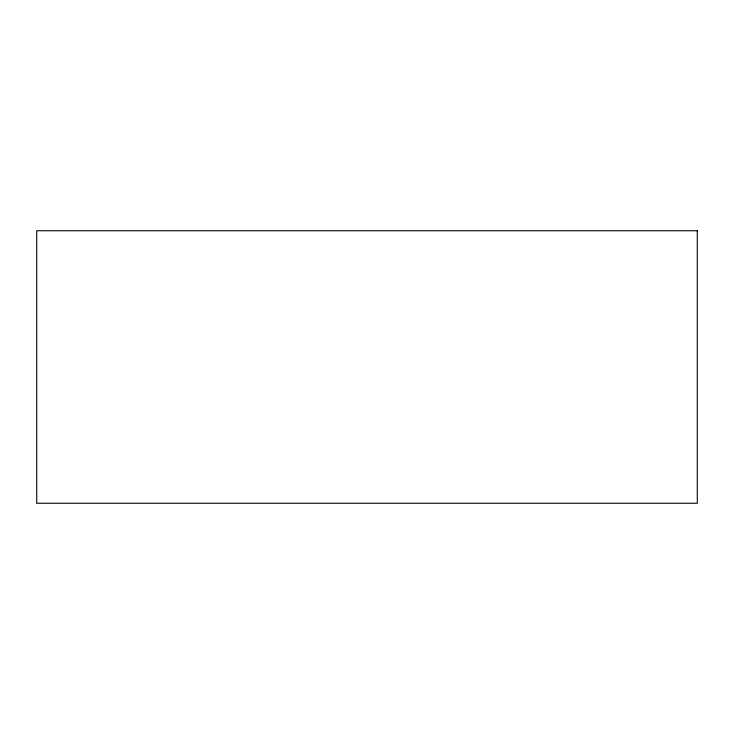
<?xml version="1.0" encoding="UTF-8"?>
<svg xmlns="http://www.w3.org/2000/svg" width="734" height="734" viewBox="0 0 734 734"><rect width="100%" height="100%" fill="white"/><g stroke="black" fill="none" stroke-linecap="round" stroke-linejoin="round"><path stroke-width="1.1" d="M697.3 230.751L36.7 230.751L36.7 503.249L697.3 503.249L697.3 230.751"/></g></svg>
